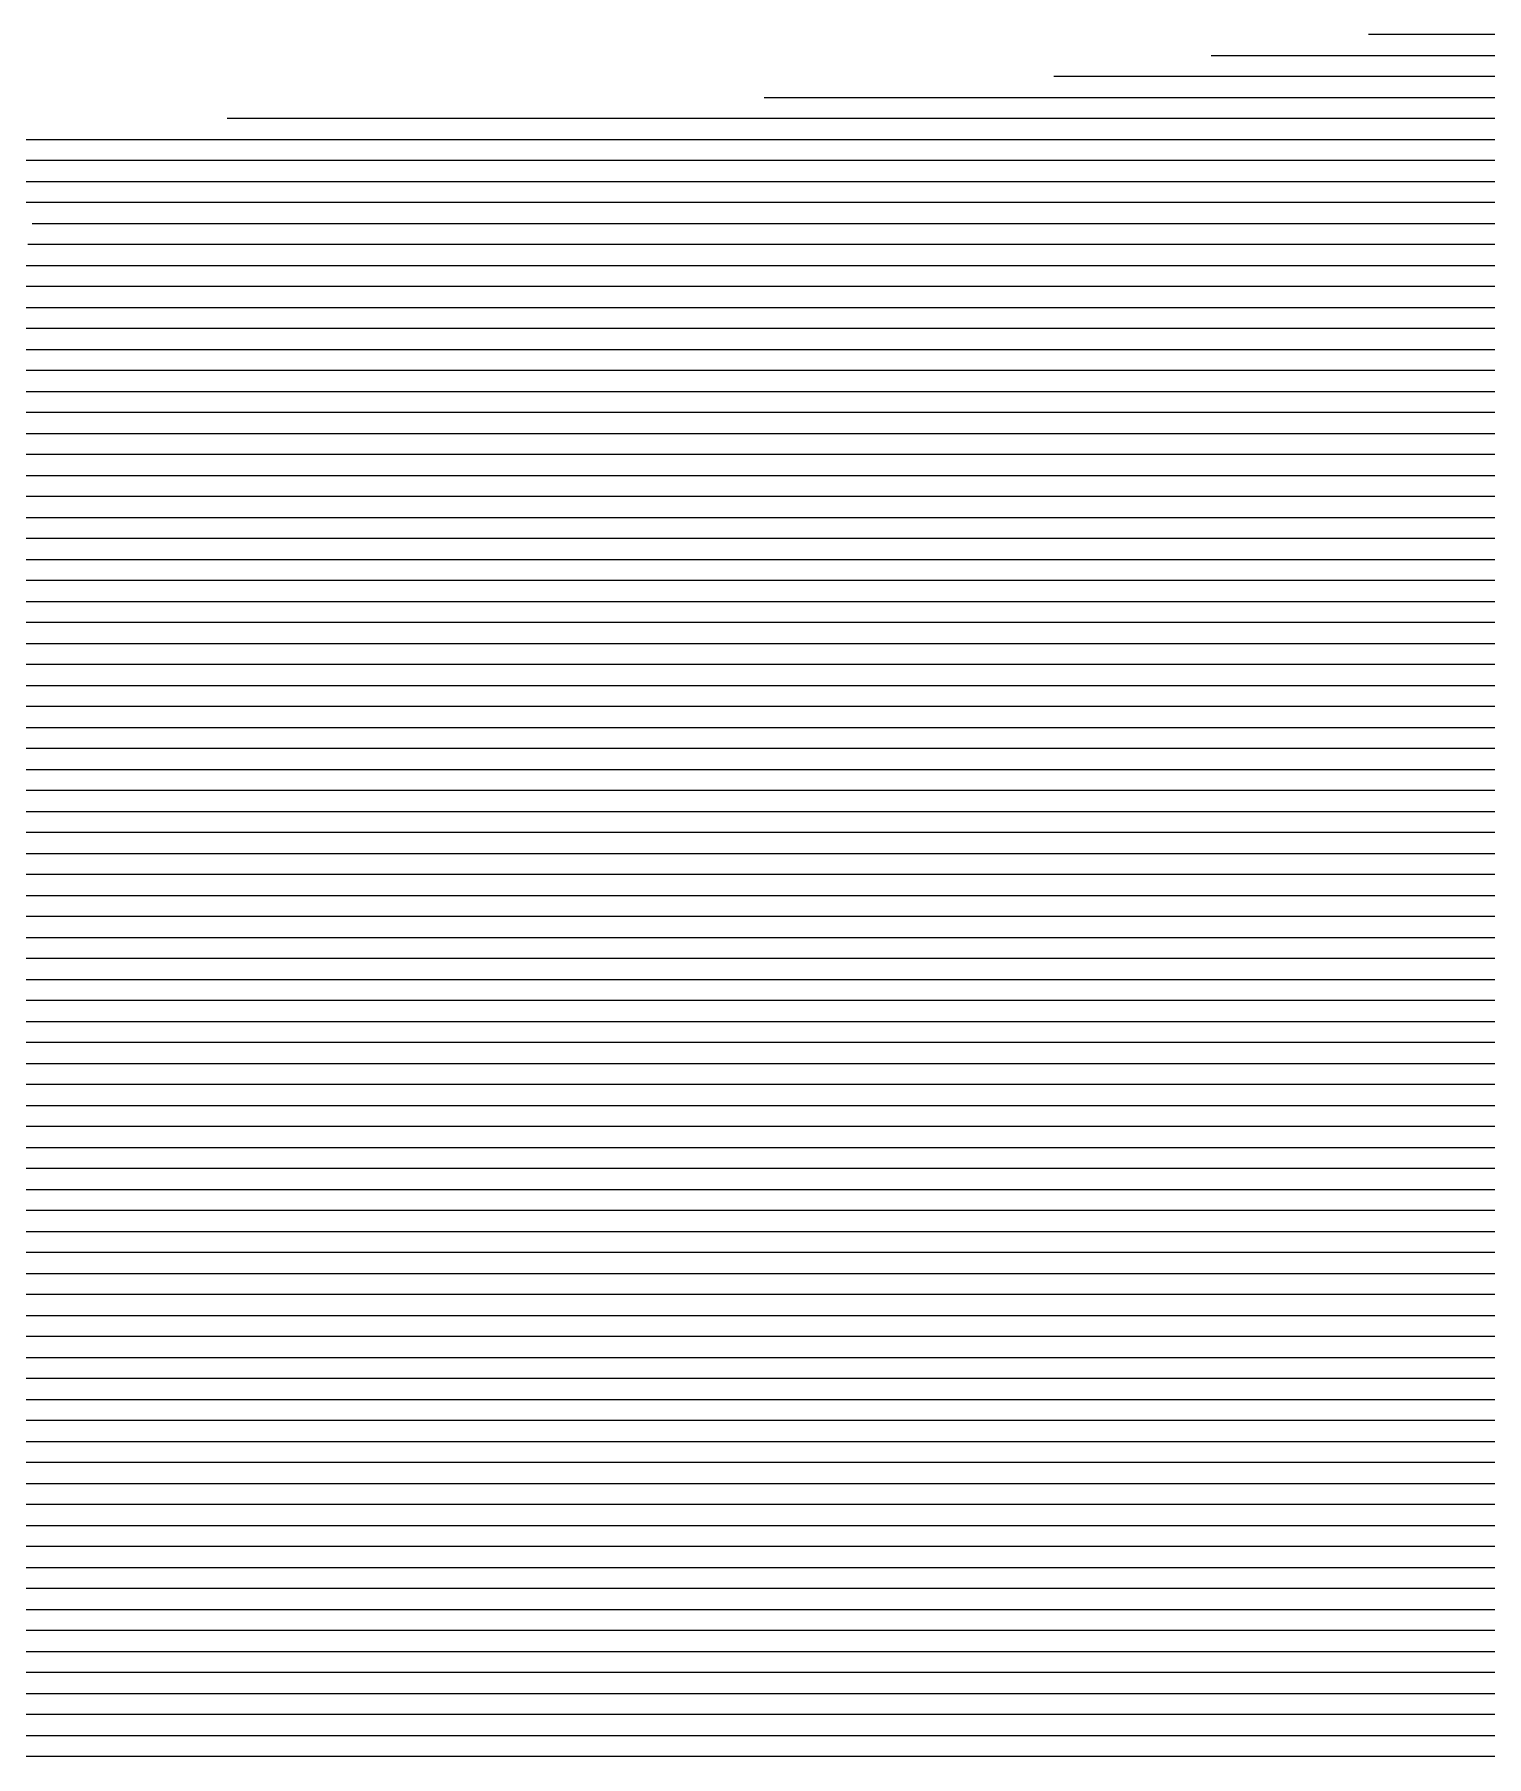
# Model space of a CAD drawing. Header units: metres. Extents: x -6.9 to 6.9, y -7 to 7.
# Drawn here: x -0.001 to 0.691, y -5.772 to -4.952 of the extents above; entities that cross this region are included whole.
import ezdxf

# ---------------------------------------------------------------- set-up
doc = ezdxf.new("R2010")
doc.units = ezdxf.units.M

msp = doc.modelspace()

# ---------------------------------------------------------------- linework, layer by layer
for p, q in [((0.857471, -4.952173, 0.255205), (0.63465, -4.952173, 0.215413)), ((0.559719, -4.962173, 0.202507), (0.85805, -4.962173, 0.255785)), ((0.858629, -4.972173, 0.256365), (0.484788, -4.972173, 0.189602)), ((0.346806, -4.982173, 0.165624), (0.435333, -4.982173, 0.181244)), ((0.435333, -4.982173, 0.181244), (0.436127, -4.982173, 0.181386)), ((0.436127, -4.982173, 0.181386), (0.436935, -4.982173, 0.181532)), ((0.436935, -4.982173, 0.181532), (0.859208, -4.982173, 0.256944)), ((0.433483, -4.992173, 0.181382), (0.091009, -4.992173, 0.120955)), ((0.436554, -4.992173, 0.181932), (0.433483, -4.992173, 0.181382)), ((0.439682, -4.992173, 0.182499), (0.436554, -4.992173, 0.181932)), ((0.859787, -4.992173, 0.257524), (0.439682, -4.992173, 0.182499)), ((-0.43055, -5.002173, 0.03033), (0.006396, -5.002173, 0.106491)), ((0.006396, -5.002173, 0.106491), (0.007986, -5.002173, 0.106772)), ((0.007986, -5.002173, 0.106772), (0.431634, -5.002173, 0.181521)), ((0.431634, -5.002173, 0.181521), (0.436982, -5.002173, 0.182479)), ((0.436982, -5.002173, 0.182479), (0.442428, -5.002173, 0.183466)), ((0.442428, -5.002173, 0.183466), (0.860366, -5.002173, 0.258103)), ((0.004313, -5.012173, 0.106587), (-0.430425, -5.012173, 0.030812)), ((0.00826, -5.012173, 0.107285), (0.004313, -5.012173, 0.106587)), ((0.429784, -5.012173, 0.18166), (0.00826, -5.012173, 0.107285)), ((0.437409, -5.012173, 0.183025), (0.429784, -5.012173, 0.18166)), ((0.445175, -5.012173, 0.184432), (0.437409, -5.012173, 0.183025)), ((0.860946, -5.012173, 0.258683), (0.445175, -5.012173, 0.184432)), ((-0.430301, -5.022173, 0.031293), (0.00223, -5.022173, 0.106684)), ((0.00223, -5.022173, 0.106684), (0.008533, -5.022173, 0.107799)), ((0.008533, -5.022173, 0.107799), (0.427934, -5.022173, 0.181799)), ((0.427934, -5.022173, 0.181799), (0.437836, -5.022173, 0.183572)), ((0.437836, -5.022173, 0.183572), (0.447921, -5.022173, 0.185399)), ((0.447921, -5.022173, 0.185399), (0.861525, -5.022173, 0.259263)), ((0.000147, -5.032173, 0.106781), (-0.430177, -5.032173, 0.031775)), ((0.008807, -5.032173, 0.108312), (0.000147, -5.032173, 0.106781)), ((0.426084, -5.032173, 0.181937), (0.008807, -5.032173, 0.108312)), ((0.438264, -5.032173, 0.184118), (0.426084, -5.032173, 0.181937)), ((0.450667, -5.032173, 0.186365), (0.438264, -5.032173, 0.184118)), ((0.862104, -5.032173, 0.259842), (0.450667, -5.032173, 0.186365)), ((-0.001936, -5.042173, 0.106878), (0.009081, -5.042173, 0.108826)), ((0.009081, -5.042173, 0.108826), (0.424234, -5.042173, 0.182076)), ((0.424234, -5.042173, 0.182076), (0.438691, -5.042173, 0.184665)), ((0.438691, -5.042173, 0.184665), (0.453414, -5.042173, 0.187332)), ((0.453414, -5.042173, 0.187332), (0.862683, -5.042173, 0.260422)), ((0.009355, -5.052173, 0.109339), (-0.004019, -5.052173, 0.106975)), ((0.422385, -5.052173, 0.182215), (0.009355, -5.052173, 0.109339)), ((0.439119, -5.052173, 0.185211), (0.422385, -5.052173, 0.182215)), ((0.45616, -5.052173, 0.188299), (0.439119, -5.052173, 0.185211)), ((0.863262, -5.052173, 0.261001), (0.45616, -5.052173, 0.188299)), ((-0.006102, -5.062173, 0.107071), (0.009628, -5.062173, 0.109852)), ((0.009628, -5.062173, 0.109852), (0.420535, -5.062173, 0.182354)), ((0.420535, -5.062173, 0.182354), (0.439546, -5.062173, 0.185758)), ((0.439546, -5.062173, 0.185758), (0.458907, -5.062173, 0.189265)), ((0.458907, -5.062173, 0.189265), (0.863841, -5.062173, 0.261581)), ((0.009902, -5.072173, 0.110366), (-0.008185, -5.072173, 0.107168)), ((0.418685, -5.072173, 0.182493), (0.009902, -5.072173, 0.110366)), ((0.439973, -5.072173, 0.186304), (0.418685, -5.072173, 0.182493)), ((0.461653, -5.072173, 0.190232), (0.439973, -5.072173, 0.186304)), ((0.86442, -5.072173, 0.26216), (0.461653, -5.072173, 0.190232)), ((-0.010267, -5.082173, 0.107265), (0.010176, -5.082173, 0.110879)), ((0.010176, -5.082173, 0.110879), (0.416835, -5.082173, 0.182631)), ((0.416835, -5.082173, 0.182631), (0.440401, -5.082173, 0.186851)), ((0.440401, -5.082173, 0.186851), (0.4644, -5.082173, 0.191199)), ((0.4644, -5.082173, 0.191199), (0.864999, -5.082173, 0.26274)), ((0.01045, -5.092173, 0.111393), (-0.01235, -5.092173, 0.107362)), ((0.414986, -5.092173, 0.18277), (0.01045, -5.092173, 0.111393)), ((0.440828, -5.092173, 0.187397), (0.414986, -5.092173, 0.18277)), ((0.467146, -5.092173, 0.192165), (0.440828, -5.092173, 0.187397)), ((0.865578, -5.092173, 0.26332), (0.467146, -5.092173, 0.192165)), ((-0.014433, -5.102173, 0.107459), (0.010723, -5.102173, 0.111906)), ((0.010723, -5.102173, 0.111906), (0.413136, -5.102173, 0.182909)), ((0.413136, -5.102173, 0.182909), (0.441255, -5.102173, 0.187944)), ((0.441255, -5.102173, 0.187944), (0.469892, -5.102173, 0.193132)), ((0.469892, -5.102173, 0.193132), (0.866157, -5.102173, 0.263899)), ((0.010997, -5.112173, 0.11242), (-0.016516, -5.112173, 0.107555)), ((0.411286, -5.112173, 0.183048), (0.010997, -5.112173, 0.11242)), ((0.441683, -5.112173, 0.18849), (0.411286, -5.112173, 0.183048)), ((0.472639, -5.112173, 0.194099), (0.441683, -5.112173, 0.18849)), ((0.866736, -5.112173, 0.264479), (0.472639, -5.112173, 0.194099)), ((-0.018599, -5.122173, 0.107652), (0.011271, -5.122173, 0.112933)), ((0.011271, -5.122173, 0.112933), (0.409436, -5.122173, 0.183186)), ((0.409436, -5.122173, 0.183186), (0.44211, -5.122173, 0.189036)), ((0.44211, -5.122173, 0.189036), (0.475385, -5.122173, 0.195065)), ((0.475385, -5.122173, 0.195065), (0.867315, -5.122173, 0.265058)), ((0.011545, -5.132173, 0.113447), (-0.020682, -5.132173, 0.107749)), ((0.407586, -5.132173, 0.183325), (0.011545, -5.132173, 0.113447)), ((0.442538, -5.132173, 0.189583), (0.407586, -5.132173, 0.183325)), ((0.478132, -5.132173, 0.196032), (0.442538, -5.132173, 0.189583)), ((0.867894, -5.132173, 0.265638), (0.478132, -5.132173, 0.196032)), ((-0.022765, -5.142173, 0.107846), (0.011819, -5.142173, 0.11396)), ((0.011819, -5.142173, 0.11396), (0.405737, -5.142173, 0.183464)), ((0.405737, -5.142173, 0.183464), (0.442965, -5.142173, 0.190129)), ((0.442965, -5.142173, 0.190129), (0.480878, -5.142173, 0.196999)), ((0.480878, -5.142173, 0.196999), (0.868473, -5.142173, 0.266218)), ((0.012092, -5.152173, 0.114473), (-0.024848, -5.152173, 0.107943)), ((0.403887, -5.152173, 0.183603), (0.012092, -5.152173, 0.114473)), ((0.443392, -5.152173, 0.190676), (0.403887, -5.152173, 0.183603)), ((0.483625, -5.152173, 0.197965), (0.443392, -5.152173, 0.190676)), ((0.869052, -5.152173, 0.266797), (0.483625, -5.152173, 0.197965)), ((-0.026931, -5.162173, 0.108039), (0.012366, -5.162173, 0.114987)), ((0.012366, -5.162173, 0.114987), (0.402037, -5.162173, 0.183741)), ((0.402037, -5.162173, 0.183741), (0.44382, -5.162173, 0.191222)), ((0.44382, -5.162173, 0.191222), (0.486371, -5.162173, 0.198932)), ((0.486371, -5.162173, 0.198932), (0.869631, -5.162173, 0.267377)), ((0.01264, -5.172173, 0.1155), (-0.029014, -5.172173, 0.108136)), ((0.400187, -5.172173, 0.18388), (0.01264, -5.172173, 0.1155)), ((0.444247, -5.172173, 0.191769), (0.400187, -5.172173, 0.18388)), ((0.489117, -5.172173, 0.199898), (0.444247, -5.172173, 0.191769)), ((0.87021, -5.172173, 0.267956), (0.489117, -5.172173, 0.199898)), ((-0.031096, -5.182173, 0.108233), (0.012914, -5.182173, 0.116014)), ((0.012914, -5.182173, 0.116014), (0.398338, -5.182173, 0.184019)), ((0.398338, -5.182173, 0.184019), (0.444674, -5.182173, 0.192315)), ((0.444674, -5.182173, 0.192315), (0.491864, -5.182173, 0.200865)), ((0.491864, -5.182173, 0.200865), (0.870789, -5.182173, 0.268536)), ((0.013187, -5.192173, 0.116527), (-0.033179, -5.192173, 0.10833)), ((0.396488, -5.192173, 0.184158), (0.013187, -5.192173, 0.116527)), ((0.445102, -5.192173, 0.192862), (0.396488, -5.192173, 0.184158)), ((0.49461, -5.192173, 0.201832), (0.445102, -5.192173, 0.192862)), ((0.871369, -5.192173, 0.269115), (0.49461, -5.192173, 0.201832)), ((-0.035262, -5.202173, 0.108427), (0.013461, -5.202173, 0.117041)), ((0.013461, -5.202173, 0.117041), (0.394638, -5.202173, 0.184296)), ((0.394638, -5.202173, 0.184296), (0.445529, -5.202173, 0.193408)), ((0.445529, -5.202173, 0.193408), (0.497357, -5.202173, 0.202798)), ((0.497357, -5.202173, 0.202798), (0.871948, -5.202173, 0.269695)), ((0.013735, -5.212173, 0.117554), (-0.037345, -5.212173, 0.108524)), ((0.392788, -5.212173, 0.184435), (0.013735, -5.212173, 0.117554)), ((0.445957, -5.212173, 0.193955), (0.392788, -5.212173, 0.184435)), ((0.500103, -5.212173, 0.203765), (0.445957, -5.212173, 0.193955)), ((0.872527, -5.212173, 0.270275), (0.500103, -5.212173, 0.203765)), ((-0.039428, -5.222173, 0.10862), (0.014009, -5.222173, 0.118068)), ((0.014009, -5.222173, 0.118068), (0.390938, -5.222173, 0.184574)), ((0.390938, -5.222173, 0.184574), (0.446384, -5.222173, 0.194501)), ((0.446384, -5.222173, 0.194501), (0.50285, -5.222173, 0.204732)), ((0.50285, -5.222173, 0.204732), (0.873106, -5.222173, 0.270854)), ((0.014282, -5.232173, 0.118581), (-0.041511, -5.232173, 0.108717)), ((0.389089, -5.232173, 0.184713), (0.014282, -5.232173, 0.118581)), ((0.446811, -5.232173, 0.195048), (0.389089, -5.232173, 0.184713)), ((0.505596, -5.232173, 0.205698), (0.446811, -5.232173, 0.195048)), ((0.873685, -5.232173, 0.271434), (0.505596, -5.232173, 0.205698)), ((-0.043594, -5.242173, 0.108814), (0.014556, -5.242173, 0.119094)), ((0.014556, -5.242173, 0.119094), (0.387239, -5.242173, 0.184852)), ((0.387239, -5.242173, 0.184852), (0.447239, -5.242173, 0.195594)), ((0.447239, -5.242173, 0.195594), (0.508342, -5.242173, 0.206665)), ((0.508342, -5.242173, 0.206665), (0.874264, -5.242173, 0.272013)), ((0.01483, -5.252173, 0.119608), (-0.045677, -5.252173, 0.108911)), ((0.385389, -5.252173, 0.18499), (0.01483, -5.252173, 0.119608)), ((0.447666, -5.252173, 0.196141), (0.385389, -5.252173, 0.18499)), ((0.511089, -5.252173, 0.207632), (0.447666, -5.252173, 0.196141)), ((0.874843, -5.252173, 0.272593), (0.511089, -5.252173, 0.207632)), ((-0.04776, -5.262173, 0.109008), (0.015104, -5.262173, 0.120121)), ((0.015104, -5.262173, 0.120121), (0.383539, -5.262173, 0.185129)), ((0.383539, -5.262173, 0.185129), (0.448094, -5.262173, 0.196687)), ((0.448094, -5.262173, 0.196687), (0.513835, -5.262173, 0.208598)), ((0.513835, -5.262173, 0.208598), (0.875422, -5.262173, 0.273173)), ((0.015378, -5.272173, 0.120635), (-0.049843, -5.272173, 0.109104)), ((0.38169, -5.272173, 0.185268), (0.015378, -5.272173, 0.120635)), ((0.448521, -5.272173, 0.197234), (0.38169, -5.272173, 0.185268)), ((0.516582, -5.272173, 0.209565), (0.448521, -5.272173, 0.197234)), ((0.876001, -5.272173, 0.273752), (0.516582, -5.272173, 0.209565)), ((-0.051925, -5.282173, 0.109201), (0.015651, -5.282173, 0.121148)), ((0.015651, -5.282173, 0.121148), (0.37984, -5.282173, 0.185407)), ((0.37984, -5.282173, 0.185407), (0.448948, -5.282173, 0.19778)), ((0.448948, -5.282173, 0.19778), (0.519328, -5.282173, 0.210532)), ((0.519328, -5.282173, 0.210532), (0.87658, -5.282173, 0.274332)), ((0.015925, -5.292173, 0.121662), (-0.054008, -5.292173, 0.109298)), ((0.37799, -5.292173, 0.185545), (0.015925, -5.292173, 0.121662)), ((0.449376, -5.292173, 0.198327), (0.37799, -5.292173, 0.185545)), ((0.522075, -5.292173, 0.211498), (0.449376, -5.292173, 0.198327)), ((0.877159, -5.292173, 0.274911), (0.522075, -5.292173, 0.211498)), ((-0.056091, -5.302173, 0.109395), (0.016199, -5.302173, 0.122175)), ((0.016199, -5.302173, 0.122175), (0.37614, -5.302173, 0.185684)), ((0.37614, -5.302173, 0.185684), (0.449803, -5.302173, 0.198873)), ((0.449803, -5.302173, 0.198873), (0.524821, -5.302173, 0.212465)), ((0.524821, -5.302173, 0.212465), (0.877738, -5.302173, 0.275491)), ((0.016473, -5.312173, 0.122689), (-0.058174, -5.312173, 0.109492)), ((0.37429, -5.312173, 0.185823), (0.016473, -5.312173, 0.122689)), ((0.45023, -5.312173, 0.19942), (0.37429, -5.312173, 0.185823)), ((0.527567, -5.312173, 0.213432), (0.45023, -5.312173, 0.19942)), ((0.878317, -5.312173, 0.27607), (0.527567, -5.312173, 0.213432)), ((-0.060257, -5.322173, 0.109588), (0.016746, -5.322173, 0.123202)), ((0.016746, -5.322173, 0.123202), (0.372441, -5.322173, 0.185962)), ((0.372441, -5.322173, 0.185962), (0.450658, -5.322173, 0.199966)), ((0.450658, -5.322173, 0.199966), (0.530314, -5.322173, 0.214398)), ((0.530314, -5.322173, 0.214398), (0.878896, -5.322173, 0.27665)), ((0.01702, -5.332173, 0.123716), (-0.06234, -5.332173, 0.109685)), ((0.370591, -5.332173, 0.1861), (0.01702, -5.332173, 0.123716)), ((0.451085, -5.332173, 0.200513), (0.370591, -5.332173, 0.1861)), ((0.53306, -5.332173, 0.215365), (0.451085, -5.332173, 0.200513)), ((0.879475, -5.332173, 0.27723), (0.53306, -5.332173, 0.215365)), ((-0.064423, -5.342173, 0.109782), (0.017294, -5.342173, 0.124229)), ((0.017294, -5.342173, 0.124229), (0.368741, -5.342173, 0.186239)), ((0.368741, -5.342173, 0.186239), (0.451513, -5.342173, 0.201059)), ((0.451513, -5.342173, 0.201059), (0.535807, -5.342173, 0.216331)), ((0.535807, -5.342173, 0.216331), (0.880054, -5.342173, 0.277809)), ((0.017568, -5.352173, 0.124742), (-0.066506, -5.352173, 0.109879)), ((0.366891, -5.352173, 0.186378), (0.017568, -5.352173, 0.124742)), ((0.45194, -5.352173, 0.201606), (0.366891, -5.352173, 0.186378)), ((0.538553, -5.352173, 0.217298), (0.45194, -5.352173, 0.201606)), ((0.880633, -5.352173, 0.278389), (0.538553, -5.352173, 0.217298)), ((-0.068589, -5.362173, 0.109976), (0.017842, -5.362173, 0.125256)), ((0.017842, -5.362173, 0.125256), (0.365042, -5.362173, 0.186517)), ((0.365042, -5.362173, 0.186517), (0.452367, -5.362173, 0.202152)), ((0.452367, -5.362173, 0.202152), (0.5413, -5.362173, 0.218265)), ((0.5413, -5.362173, 0.218265), (0.881212, -5.362173, 0.278968)), ((0.018115, -5.372173, 0.125769), (-0.070672, -5.372173, 0.110072)), ((0.363192, -5.372173, 0.186655), (0.018115, -5.372173, 0.125769)), ((0.452795, -5.372173, 0.202698), (0.363192, -5.372173, 0.186655)), ((0.544046, -5.372173, 0.219231), (0.452795, -5.372173, 0.202698)), ((0.881792, -5.372173, 0.279548), (0.544046, -5.372173, 0.219231)), ((-0.072754, -5.382173, 0.110169), (0.018389, -5.382173, 0.126283)), ((0.018389, -5.382173, 0.126283), (0.361342, -5.382173, 0.186794)), ((0.361342, -5.382173, 0.186794), (0.453222, -5.382173, 0.203245)), ((0.453222, -5.382173, 0.203245), (0.546792, -5.382173, 0.220198)), ((0.546792, -5.382173, 0.220198), (0.882371, -5.382173, 0.280128)), ((0.018663, -5.392173, 0.126796), (-0.074837, -5.392173, 0.110266)), ((0.359492, -5.392173, 0.186933), (0.018663, -5.392173, 0.126796)), ((0.453649, -5.392173, 0.203791), (0.359492, -5.392173, 0.186933)), ((0.549539, -5.392173, 0.221165), (0.453649, -5.392173, 0.203791)), ((0.88295, -5.392173, 0.280707), (0.549539, -5.392173, 0.221165)), ((-0.07692, -5.402173, 0.110363), (0.018937, -5.402173, 0.12731)), ((0.018937, -5.402173, 0.12731), (0.357642, -5.402173, 0.187072)), ((0.357642, -5.402173, 0.187072), (0.454077, -5.402173, 0.204338)), ((0.454077, -5.402173, 0.204338), (0.552285, -5.402173, 0.222131)), ((0.552285, -5.402173, 0.222131), (0.883529, -5.402173, 0.281287)), ((0.01921, -5.412173, 0.127823), (-0.079003, -5.412173, 0.11046)), ((0.355793, -5.412173, 0.187211), (0.01921, -5.412173, 0.127823)), ((0.454504, -5.412173, 0.204884), (0.355793, -5.412173, 0.187211)), ((0.555032, -5.412173, 0.223098), (0.454504, -5.412173, 0.204884)), ((0.884108, -5.412173, 0.281866), (0.555032, -5.412173, 0.223098)), ((-0.081086, -5.422173, 0.110556), (0.019484, -5.422173, 0.128337)), ((0.019484, -5.422173, 0.128337), (0.353943, -5.422173, 0.187349)), ((0.353943, -5.422173, 0.187349), (0.454932, -5.422173, 0.205431)), ((0.454932, -5.422173, 0.205431), (0.557778, -5.422173, 0.224065)), ((0.557778, -5.422173, 0.224065), (0.884687, -5.422173, 0.282446)), ((0.019758, -5.432173, 0.12885), (-0.083169, -5.432173, 0.110653)), ((0.352093, -5.432173, 0.187488), (0.019758, -5.432173, 0.12885)), ((0.455359, -5.432173, 0.205977), (0.352093, -5.432173, 0.187488)), ((0.560525, -5.432173, 0.225031), (0.455359, -5.432173, 0.205977)), ((0.885266, -5.432173, 0.283025), (0.560525, -5.432173, 0.225031)), ((-0.085252, -5.442173, 0.11075), (0.020032, -5.442173, 0.129363)), ((0.020032, -5.442173, 0.129363), (0.350243, -5.442173, 0.187627)), ((0.350243, -5.442173, 0.187627), (0.455786, -5.442173, 0.206524)), ((0.455786, -5.442173, 0.206524), (0.563271, -5.442173, 0.225998)), ((0.563271, -5.442173, 0.225998), (0.885845, -5.442173, 0.283605)), ((0.020305, -5.452173, 0.129877), (-0.087335, -5.452173, 0.110847)), ((0.348394, -5.452173, 0.187766), (0.020305, -5.452173, 0.129877)), ((0.456214, -5.452173, 0.20707), (0.348394, -5.452173, 0.187766)), ((0.566017, -5.452173, 0.226965), (0.456214, -5.452173, 0.20707)), ((0.886424, -5.452173, 0.284185), (0.566017, -5.452173, 0.226965)), ((-0.089418, -5.462173, 0.110944), (0.020579, -5.462173, 0.13039)), ((0.020579, -5.462173, 0.13039), (0.346544, -5.462173, 0.187904)), ((0.346544, -5.462173, 0.187904), (0.456641, -5.462173, 0.207617)), ((0.456641, -5.462173, 0.207617), (0.568764, -5.462173, 0.227931)), ((0.568764, -5.462173, 0.227931), (0.887003, -5.462173, 0.284764)), ((0.020853, -5.472173, 0.130904), (-0.091501, -5.472173, 0.11104)), ((0.344694, -5.472173, 0.188043), (0.020853, -5.472173, 0.130904)), ((0.457068, -5.472173, 0.208163), (0.344694, -5.472173, 0.188043)), ((0.57151, -5.472173, 0.228898), (0.457068, -5.472173, 0.208163)), ((0.887582, -5.472173, 0.285344), (0.57151, -5.472173, 0.228898)), ((-0.093583, -5.482173, 0.111137), (0.021127, -5.482173, 0.131417)), ((0.021127, -5.482173, 0.131417), (0.342844, -5.482173, 0.188182)), ((0.342844, -5.482173, 0.188182), (0.457496, -5.482173, 0.20871)), ((0.457496, -5.482173, 0.20871), (0.574257, -5.482173, 0.229864)), ((0.574257, -5.482173, 0.229864), (0.888161, -5.482173, 0.285923)), ((0.021401, -5.492173, 0.131931), (-0.095666, -5.492173, 0.111234)), ((0.340994, -5.492173, 0.188321), (0.021401, -5.492173, 0.131931)), ((0.457923, -5.492173, 0.209256), (0.340994, -5.492173, 0.188321)), ((0.577003, -5.492173, 0.230831), (0.457923, -5.492173, 0.209256)), ((0.88874, -5.492173, 0.286503), (0.577003, -5.492173, 0.230831)), ((-0.097749, -5.502173, 0.111331), (0.021674, -5.502173, 0.132444)), ((0.021674, -5.502173, 0.132444), (0.339145, -5.502173, 0.188459)), ((0.339145, -5.502173, 0.188459), (0.458351, -5.502173, 0.209803)), ((0.458351, -5.502173, 0.209803), (0.57975, -5.502173, 0.231798)), ((0.57975, -5.502173, 0.231798), (0.889319, -5.502173, 0.287083)), ((0.021948, -5.512173, 0.132958), (-0.099832, -5.512173, 0.111428)), ((0.337295, -5.512173, 0.188598), (0.021948, -5.512173, 0.132958)), ((0.458778, -5.512173, 0.210349), (0.337295, -5.512173, 0.188598)), ((0.582496, -5.512173, 0.232764), (0.458778, -5.512173, 0.210349)), ((0.889898, -5.512173, 0.287662), (0.582496, -5.512173, 0.232764)), ((-0.101915, -5.522173, 0.111524), (0.022222, -5.522173, 0.133471)), ((0.022222, -5.522173, 0.133471), (0.335445, -5.522173, 0.188737)), ((0.335445, -5.522173, 0.188737), (0.459205, -5.522173, 0.210896)), ((0.459205, -5.522173, 0.210896), (0.585242, -5.522173, 0.233731)), ((0.585242, -5.522173, 0.233731), (0.890477, -5.522173, 0.288242)), ((0.022496, -5.532173, 0.133984), (-0.103998, -5.532173, 0.111621)), ((0.333595, -5.532173, 0.188876), (0.022496, -5.532173, 0.133984)), ((0.459633, -5.532173, 0.211442), (0.333595, -5.532173, 0.188876)), ((0.587989, -5.532173, 0.234698), (0.459633, -5.532173, 0.211442)), ((0.891056, -5.532173, 0.288821), (0.587989, -5.532173, 0.234698)), ((-0.106081, -5.542173, 0.111718), (0.022769, -5.542173, 0.134498)), ((0.022769, -5.542173, 0.134498), (0.331746, -5.542173, 0.189014)), ((0.331746, -5.542173, 0.189014), (0.46006, -5.542173, 0.211989)), ((0.46006, -5.542173, 0.211989), (0.590735, -5.542173, 0.235664)), ((0.590735, -5.542173, 0.235664), (0.891635, -5.542173, 0.289401)), ((0.023043, -5.552173, 0.135011), (-0.108164, -5.552173, 0.111815)), ((0.329896, -5.552173, 0.189153), (0.023043, -5.552173, 0.135011)), ((0.460487, -5.552173, 0.212535), (0.329896, -5.552173, 0.189153)), ((0.593482, -5.552173, 0.236631), (0.460487, -5.552173, 0.212535)), ((0.892215, -5.552173, 0.28998), (0.593482, -5.552173, 0.236631)), ((-0.110247, -5.562173, 0.111912), (0.023317, -5.562173, 0.135525)), ((0.023317, -5.562173, 0.135525), (0.328046, -5.562173, 0.189292)), ((0.328046, -5.562173, 0.189292), (0.460915, -5.562173, 0.213082)), ((0.460915, -5.562173, 0.213082), (0.596228, -5.562173, 0.237598)), ((0.596228, -5.562173, 0.237598), (0.892794, -5.562173, 0.29056)), ((0.023591, -5.572173, 0.136038), (-0.112329, -5.572173, 0.112009)), ((0.326196, -5.572173, 0.189431), (0.023591, -5.572173, 0.136038)), ((0.461342, -5.572173, 0.213628), (0.326196, -5.572173, 0.189431)), ((0.598974, -5.572173, 0.238564), (0.461342, -5.572173, 0.213628)), ((0.893373, -5.572173, 0.29114), (0.598974, -5.572173, 0.238564)), ((-0.114412, -5.582173, 0.112105), (0.023864, -5.582173, 0.136552)), ((0.023864, -5.582173, 0.136552), (0.324346, -5.582173, 0.18957)), ((0.324346, -5.582173, 0.18957), (0.46177, -5.582173, 0.214175)), ((0.46177, -5.582173, 0.214175), (0.601721, -5.582173, 0.239531)), ((0.601721, -5.582173, 0.239531), (0.893952, -5.582173, 0.291719)), ((0.024138, -5.592173, 0.137065), (-0.116495, -5.592173, 0.112202)), ((0.322497, -5.592173, 0.189708), (0.024138, -5.592173, 0.137065)), ((0.462197, -5.592173, 0.214721), (0.322497, -5.592173, 0.189708)), ((0.604467, -5.592173, 0.240498), (0.462197, -5.592173, 0.214721)), ((0.894531, -5.592173, 0.292299), (0.604467, -5.592173, 0.240498)), ((-0.118578, -5.602173, 0.112299), (0.024412, -5.602173, 0.137579)), ((0.024412, -5.602173, 0.137579), (0.320647, -5.602173, 0.189847)), ((0.320647, -5.602173, 0.189847), (0.462624, -5.602173, 0.215268)), ((0.462624, -5.602173, 0.215268), (0.607214, -5.602173, 0.241464)), ((0.607214, -5.602173, 0.241464), (0.89511, -5.602173, 0.292878)), ((0.024686, -5.612173, 0.138092), (-0.120661, -5.612173, 0.112396)), ((0.318797, -5.612173, 0.189986), (0.024686, -5.612173, 0.138092)), ((0.463052, -5.612173, 0.215814), (0.318797, -5.612173, 0.189986)), ((0.60996, -5.612173, 0.242431), (0.463052, -5.612173, 0.215814)), ((0.895689, -5.612173, 0.293458), (0.60996, -5.612173, 0.242431)), ((-0.122744, -5.622173, 0.112493), (0.02496, -5.622173, 0.138606)), ((0.02496, -5.622173, 0.138606), (0.316947, -5.622173, 0.190125)), ((0.316947, -5.622173, 0.190125), (0.463479, -5.622173, 0.21636)), ((0.463479, -5.622173, 0.21636), (0.612707, -5.622173, 0.243397)), ((0.612707, -5.622173, 0.243397), (0.896268, -5.622173, 0.294038)), ((0.025233, -5.632173, 0.139119), (-0.124827, -5.632173, 0.112589)), ((0.315098, -5.632173, 0.190263), (0.025233, -5.632173, 0.139119)), ((0.463906, -5.632173, 0.216907), (0.315098, -5.632173, 0.190263)), ((0.615453, -5.632173, 0.244364), (0.463906, -5.632173, 0.216907)), ((0.896847, -5.632173, 0.294617), (0.615453, -5.632173, 0.244364)), ((-0.12691, -5.642173, 0.112686), (0.025507, -5.642173, 0.139632)), ((0.025507, -5.642173, 0.139632), (0.313248, -5.642173, 0.190402)), ((0.313248, -5.642173, 0.190402), (0.464334, -5.642173, 0.217453)), ((0.464334, -5.642173, 0.217453), (0.618199, -5.642173, 0.245331)), ((0.618199, -5.642173, 0.245331), (0.897426, -5.642173, 0.295197)), ((0.025781, -5.652173, 0.140146), (-0.128993, -5.652173, 0.112783)), ((0.311398, -5.652173, 0.190541), (0.025781, -5.652173, 0.140146)), ((0.464761, -5.652173, 0.218), (0.311398, -5.652173, 0.190541)), ((0.620946, -5.652173, 0.246297), (0.464761, -5.652173, 0.218)), ((0.898005, -5.652173, 0.295776), (0.620946, -5.652173, 0.246297)), ((-0.131076, -5.662173, 0.11288), (0.026055, -5.662173, 0.140659)), ((0.026055, -5.662173, 0.140659), (0.309548, -5.662173, 0.19068)), ((0.309548, -5.662173, 0.19068), (0.465189, -5.662173, 0.218546)), ((0.465189, -5.662173, 0.218546), (0.623692, -5.662173, 0.247264)), ((0.623692, -5.662173, 0.247264), (0.898584, -5.662173, 0.296356)), ((0.026328, -5.672173, 0.141173), (-0.133158, -5.672173, 0.112977)), ((0.307698, -5.672173, 0.190818), (0.026328, -5.672173, 0.141173)), ((0.465616, -5.672173, 0.219093), (0.307698, -5.672173, 0.190818)), ((0.626439, -5.672173, 0.248231), (0.465616, -5.672173, 0.219093)), ((0.899163, -5.672173, 0.296935), (0.626439, -5.672173, 0.248231)), ((-0.135241, -5.682173, 0.113073), (0.026602, -5.682173, 0.141686)), ((0.026602, -5.682173, 0.141686), (0.305849, -5.682173, 0.190957)), ((0.305849, -5.682173, 0.190957), (0.466043, -5.682173, 0.219639)), ((0.466043, -5.682173, 0.219639), (0.629185, -5.682173, 0.249197)), ((0.629185, -5.682173, 0.249197), (0.899742, -5.682173, 0.297515)), ((0.026876, -5.692173, 0.1422), (-0.137324, -5.692173, 0.11317)), ((0.303999, -5.692173, 0.191096), (0.026876, -5.692173, 0.1422)), ((0.466471, -5.692173, 0.220186), (0.303999, -5.692173, 0.191096)), ((0.631932, -5.692173, 0.250164), (0.466471, -5.692173, 0.220186)), ((0.900321, -5.692173, 0.298095), (0.631932, -5.692173, 0.250164)), ((-0.139407, -5.702173, 0.113267), (0.02715, -5.702173, 0.142713)), ((0.02715, -5.702173, 0.142713), (0.302149, -5.702173, 0.191235)), ((0.302149, -5.702173, 0.191235), (0.466898, -5.702173, 0.220732)), ((0.466898, -5.702173, 0.220732), (0.634678, -5.702173, 0.251131)), ((0.634678, -5.702173, 0.251131), (0.9009, -5.702173, 0.298674)), ((0.027423, -5.712173, 0.143227), (-0.14149, -5.712173, 0.113364)), ((0.300299, -5.712173, 0.191373), (0.027423, -5.712173, 0.143227)), ((0.467326, -5.712173, 0.221279), (0.300299, -5.712173, 0.191373)), ((0.637424, -5.712173, 0.252097), (0.467326, -5.712173, 0.221279)), ((0.901479, -5.712173, 0.299254), (0.637424, -5.712173, 0.252097)), ((-0.143573, -5.722173, 0.113461), (0.027697, -5.722173, 0.14374)), ((0.027697, -5.722173, 0.14374), (0.29845, -5.722173, 0.191512)), ((0.29845, -5.722173, 0.191512), (0.467753, -5.722173, 0.221825)), ((0.467753, -5.722173, 0.221825), (0.640171, -5.722173, 0.253064)), ((0.640171, -5.722173, 0.253064), (0.902058, -5.722173, 0.299833)), ((0.027971, -5.732173, 0.144253), (-0.145656, -5.732173, 0.113557)), ((0.2966, -5.732173, 0.191651), (0.027971, -5.732173, 0.144253)), ((0.46818, -5.732173, 0.222372), (0.2966, -5.732173, 0.191651)), ((0.642917, -5.732173, 0.254031), (0.46818, -5.732173, 0.222372)), ((0.902638, -5.732173, 0.300413), (0.642917, -5.732173, 0.254031)), ((-0.147739, -5.742173, 0.113654), (0.028245, -5.742173, 0.144767)), ((0.028245, -5.742173, 0.144767), (0.29475, -5.742173, 0.19179)), ((0.29475, -5.742173, 0.19179), (0.468608, -5.742173, 0.222918)), ((0.468608, -5.742173, 0.222918), (0.645664, -5.742173, 0.254997)), ((0.645664, -5.742173, 0.254997), (0.903217, -5.742173, 0.300993)), ((0.028519, -5.752173, 0.14528), (-0.149822, -5.752173, 0.113751)), ((0.2929, -5.752173, 0.191928), (0.028519, -5.752173, 0.14528)), ((0.469035, -5.752173, 0.223465), (0.2929, -5.752173, 0.191928)), ((0.64841, -5.752173, 0.255964), (0.469035, -5.752173, 0.223465)), ((0.903796, -5.752173, 0.301572), (0.64841, -5.752173, 0.255964)), ((-0.151905, -5.762173, 0.113848), (0.028792, -5.762173, 0.145794)), ((0.028792, -5.762173, 0.145794), (0.29105, -5.762173, 0.192067)), ((0.29105, -5.762173, 0.192067), (0.469462, -5.762173, 0.224011)), ((0.469462, -5.762173, 0.224011), (0.651157, -5.762173, 0.256931)), ((0.651157, -5.762173, 0.256931), (0.904375, -5.762173, 0.302152)), ((0.029066, -5.772173, 0.146307), (-0.153987, -5.772173, 0.113945)), ((0.289201, -5.772173, 0.192206), (0.029066, -5.772173, 0.146307)), ((0.46989, -5.772173, 0.224558), (0.289201, -5.772173, 0.192206)), ((0.653903, -5.772173, 0.257897), (0.46989, -5.772173, 0.224558)), ((0.904954, -5.772173, 0.302731), (0.653903, -5.772173, 0.257897))]:
    msp.add_line(p, q)

doc.saveas('drawing.dxf')
